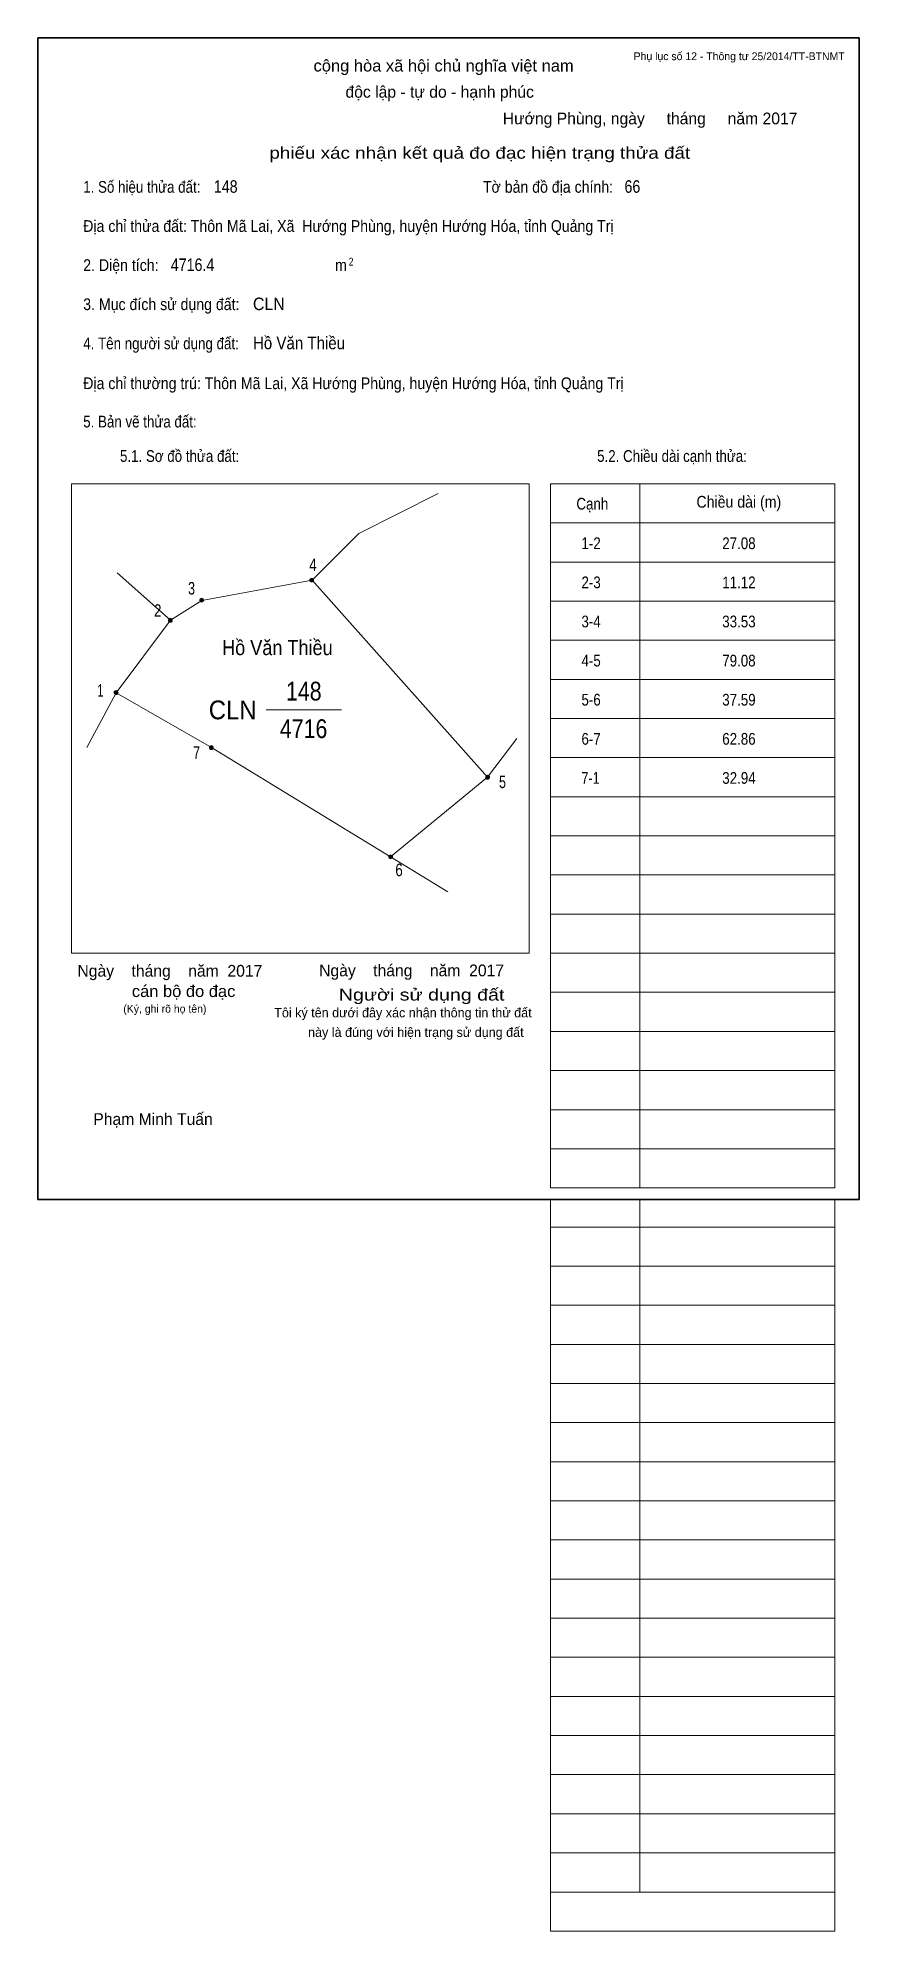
# Model space of a CAD drawing. Header units: centimetres. Extents: x 0 to 21, y -18.7 to 29.7.
import ezdxf
from ezdxf.enums import TextEntityAlignment as Align

# ---------------------------------------------------------------- set-up
doc = ezdxf.new("R2010")
doc.units = ezdxf.units.CM
doc.header["$LTSCALE"] = 0.12
for name, color, linetype in [('2', 7, 'Continuous'), ('30', 7, 'Continuous'), ('34', 7, 'Continuous')]:
    doc.layers.add(name, color=color, linetype=linetype)
for name, color, linetype, lineweight in [('32', 7, 'Continuous', 13), ('33', 7, 'Continuous', 13), ('6', 7, 'Continuous', 13), ('63', 7, 'Continuous', 13)]:
    doc.layers.add(name, color=color, linetype=linetype, lineweight=lineweight)

msp = doc.modelspace()

# ---------------------------------------------------------------- hatches: boundary and pattern name
at = {"layer": '32'}
for points in [[(7.0544, 15.8367, 1), (6.9544, 15.8367, 1)], [(4.2376, 15.3244, 1), (4.1376, 15.3244, 1)], [(3.4384, 14.812, 1), (3.3384, 14.812, 1)], [(2.05, 12.9626, 1), (1.95, 12.9626, 1)], [(4.4861, 11.5571, 1), (4.3861, 11.5571, 1)], [(11.55, 10.7989, 1), (11.45, 10.7989, 1)], [(9.0687, 8.7633, 1), (8.9687, 8.7633, 1)]]:
    msp.add_hatch(color=256, dxfattribs=at).paths.add_polyline_path(points)

# ---------------------------------------------------------------- linework, layer by layer
for centre in [(7.0044, 15.8367), (4.1876, 15.3244), (3.3884, 14.812), (2, 12.9626), (4.4361, 11.5571), (11.5, 10.7989), (9.0187, 8.7633)]:
    msp.add_circle(centre, 0.05, dxfattribs=at)
at = {"layer": '33'}
msp.add_line((5.84, 12.52), (7.76, 12.52), dxfattribs=at)
at = {"layer": '6'}
for p, q in [((3.39, 14.81), (2.03, 16.02)), ((11.5, 10.8), (7.01, 15.84)), ((2, 12.96), (3.39, 14.81)), ((12.25, 11.79), (11.5, 10.8)), ((4.44, 11.56), (9.02, 8.76)), ((11.5, 10.8), (9.02, 8.76)), ((9.02, 8.76), (10.48, 7.87))]:
    msp.add_line(p, q, dxfattribs=at)
for points in [[(7.01, 15.84), (8.21, 17.03), (10.24, 18.05)], [(3.39, 14.81), (4.19, 15.32), (7.01, 15.84)], [(4.44, 11.56), (2, 12.96), (1.25, 11.56)]]:
    msp.add_lwpolyline(points, dxfattribs=at)
at = {"layer": '63'}
for p, q in [((0.86, 18.3), (12.56, 18.3)), ((0.86, 6.3), (0.86, 18.3)), ((12.56, 6.3), (12.56, 18.3)), ((13.11, 18.3), (20.38, 18.3)), ((13.11, 0.3), (13.11, 18.3)), ((15.39, 0.3), (15.39, 18.3)), ((20.38, 0.3), (20.38, 18.3)), ((13.11, 17.3), (20.38, 17.3)), ((13.11, 16.3), (20.38, 16.3)), ((13.11, 15.3), (20.38, 15.3)), ((13.11, 14.3), (20.38, 14.3)), ((13.11, 13.3), (20.38, 13.3)), ((13.11, 12.3), (20.38, 12.3)), ((13.11, 11.3), (20.38, 11.3)), ((13.11, 10.3), (20.38, 10.3)), ((13.11, 9.3), (20.38, 9.3)), ((13.11, 8.3), (20.38, 8.3)), ((13.11, 7.3), (20.38, 7.3)), ((0.86, 6.3), (12.56, 6.3)), ((13.11, 6.3), (20.38, 6.3)), ((13.11, 5.3), (20.38, 5.3)), ((13.11, 4.3), (20.38, 4.3)), ((13.11, 3.3), (20.38, 3.3)), ((13.11, 2.3), (20.38, 2.3)), ((13.11, 1.3), (20.38, 1.3)), ((13.11, 0.3), (20.38, 0.3)), ((13.11, -18.7), (13.11, 0)), ((15.39, -17.7), (15.39, 0)), ((20.38, -18.7), (20.38, 0)), ((13.11, -0.7), (20.38, -0.7)), ((13.11, -0.7), (20.38, -0.7)), ((13.11, -1.7), (20.38, -1.7)), ((13.11, -2.7), (20.38, -2.7)), ((13.11, -3.7), (20.38, -3.7)), ((13.11, -4.7), (20.38, -4.7)), ((13.11, -5.7), (20.38, -5.7)), ((13.11, -6.7), (20.38, -6.7)), ((13.11, -7.7), (20.38, -7.7)), ((13.11, -8.7), (20.38, -8.7)), ((13.11, -9.7), (20.38, -9.7)), ((13.11, -10.7), (20.38, -10.7)), ((13.11, -11.7), (20.38, -11.7)), ((13.11, -12.7), (20.38, -12.7)), ((13.11, -13.7), (20.38, -13.7)), ((13.11, -14.7), (20.38, -14.7)), ((13.11, -15.7), (20.38, -15.7)), ((13.11, -16.7), (20.38, -16.7)), ((13.11, -17.7), (20.38, -17.7)), ((13.11, -18.7), (20.38, -18.7))]:
    msp.add_line(p, q, dxfattribs=at)
at = {"layer": '63', "lineweight": 35}
msp.add_lwpolyline([(0, 0), (0, 29.7), (21, 29.7), (21, 0)], close=True, dxfattribs=at)

# ---------------------------------------------------------------- texts
at = {"layer": '2', "width": 0.9}
msp.add_text('Hồ Văn Thiều', height=0.3842, dxfattribs=at).set_placement((6.125, 13.92), align=Align.CENTER)
at = {"layer": '30'}
for s, width, p in [('1-2', 0.85, (13.9, 16.63)), ('27.08', 0.85, (17.5, 16.63)), ('2-3', 0.85, (13.9, 15.63)), ('11.12', 0.85, (17.5, 15.63)), ('3-4', 0.85, (13.9, 14.63)), ('33.53', 0.85, (17.5, 14.63)), ('4-5', 0.85, (13.9, 13.63)), ('79.08', 0.85, (17.5, 13.63)), ('5-6', 0.85, (13.9, 12.63)), ('37.59', 0.85, (17.5, 12.63)), ('6-7', 0.85, (13.9, 11.63)), ('62.86', 0.85, (17.5, 11.63)), ('7-1', 0.8, (13.9, 10.63)), ('32.94', 0.85, (17.5, 10.63))]:
    msp.add_text(s, height=0.3, dxfattribs=dict(at, width=width)).set_placement(p)
at = {"layer": '32'}
for s, width, p in [('4', 0.8, (7.035, 16.07)), ('3', 0.75, (3.93, 15.47)), ('2', 0.8, (3.065, 14.9)), ('1', 0.65, (1.6, 12.86)), ('7', 0.75, (4.06, 11.27)), ('5', 0.75, (11.88, 10.52)), ('6', 0.8, (9.235, 8.27))]:
    msp.add_text(s, height=0.32, dxfattribs=dict(at, width=width)).set_placement(p, align=Align.CENTER)
at = {"layer": '33', "width": 0.85}
for s, p in [('148', (6.8, 12.76)), ('4716', (6.795, 11.8))]:
    msp.add_text(s, height=0.4799, dxfattribs=at).set_placement(p, align=Align.CENTER)
at = {"layer": '33', "width": 0.95}
msp.add_text('CLN', height=0.4799, dxfattribs=at).set_placement((5.59, 12.28), align=Align.RIGHT)
at = {"layer": '34'}
for s, width, p in [('148', 0.85, (4.5, 25.74)), ('66', 0.85, (15, 25.74)), ('4716.4', 0.85, (3.4, 23.74)), ('CLN', 0.95, (5.5, 22.74)), ('Hồ Văn Thiều', 0.9, (5.5, 21.74))]:
    msp.add_text(s, height=0.32, dxfattribs=dict(at, width=width)).set_placement(p)
at = {"layer": '63', "width": 1.05}
msp.add_text('cộng hòa xã hội chủ nghĩa việt nam', height=0.3, dxfattribs=at).set_placement((10.375, 28.84), align=Align.CENTER)
at = {"layer": '63'}
for s, height, p in [('Phụ lục số 12 - Thông tư 25/2014/TT-BTNMT', 0.2, (20.63, 29.13)), ('Ngày    tháng    năm  2017', 0.3, (5.74, 5.7)), ('Ngày    tháng    năm  2017', 0.3, (11.92, 5.71)), ('(Ký, ghi rõ họ tên)', 0.2, (4.31, 4.78))]:
    msp.add_text(s, height=height, dxfattribs=at).set_placement(p, align=Align.RIGHT)
for s, height, p in [('độc lập - tự do - hạnh phúc', 0.3, (10.275, 28.17)), ('Hướng Phùng, ngày     tháng     năm 2017', 0.3, (15.655, 27.49)), ('Tôi ký tên dưới đây xác nhận thông tin thử đất', 0.24, (9.335, 4.66)), ('này là đúng với hiện trạng sử dụng đất', 0.24, (9.665, 4.16)), ('Phạm Minh Tuấn', 0.3, (2.945, 1.91))]:
    msp.add_text(s, height=height, dxfattribs=at).set_placement(p, align=Align.CENTER)
for s, width, p in [('phiếu xác nhận kết quả đo đạc hiện trạng thửa đất', 1.2, (16.68, 26.61)), ('cán bộ đo đạc', 1.05, (5.05, 5.18)), ('Người sử dụng đất', 1.25, (11.93, 5.09))]:
    msp.add_text(s, height=0.3, dxfattribs=dict(at, width=width)).set_placement(p, align=Align.RIGHT)
for s, height, width, p in [('1. Số hiệu thửa đất:', 0.3, 0.85, (1.16, 25.74)), ('Tờ bản đồ địa chính:', 0.3, 0.9, (11.38, 25.74)), ('Địa chỉ thửa đất: Thôn Mã Lai, Xã  Hướng Phùng, huyện Hướng Hóa, tỉnh Quảng Trị', 0.3, 0.9, (1.16, 24.74)), ('2. Diện tích:', 0.3, 0.9, (1.16, 23.74)), ('m', 0.3, 0.9, (7.6, 23.74)), ('2', 0.2, 0.8, (7.95, 23.88)), ('3. Mục đích sử dụng đất:', 0.3, 0.9, (1.16, 22.74)), ('4. Tên người sử dụng đất:', 0.3, 0.85, (1.16, 21.74)), ('Địa chỉ thường trú: Thôn Mã Lai, Xã Hướng Phùng, huyện Hướng Hóa, tỉnh Quảng Trị', 0.3, 0.9, (1.16, 20.72)), ('5. Bản vẽ thửa đất:', 0.3, 0.85, (1.16, 19.74)), ('5.1. Sơ đồ thửa đất:', 0.3, 0.85, (2.1, 18.86)), ('5.2. Chiều dài cạnh thửa:', 0.3, 0.85, (14.3, 18.86)), ('Cạnh', 0.3, 0.85, (13.77, 17.64)), ('Chiều dài (m)', 0.3, 0.9, (16.84, 17.69))]:
    msp.add_text(s, height=height, dxfattribs=dict(at, width=width)).set_placement(p)

doc.saveas('drawing.dxf')
